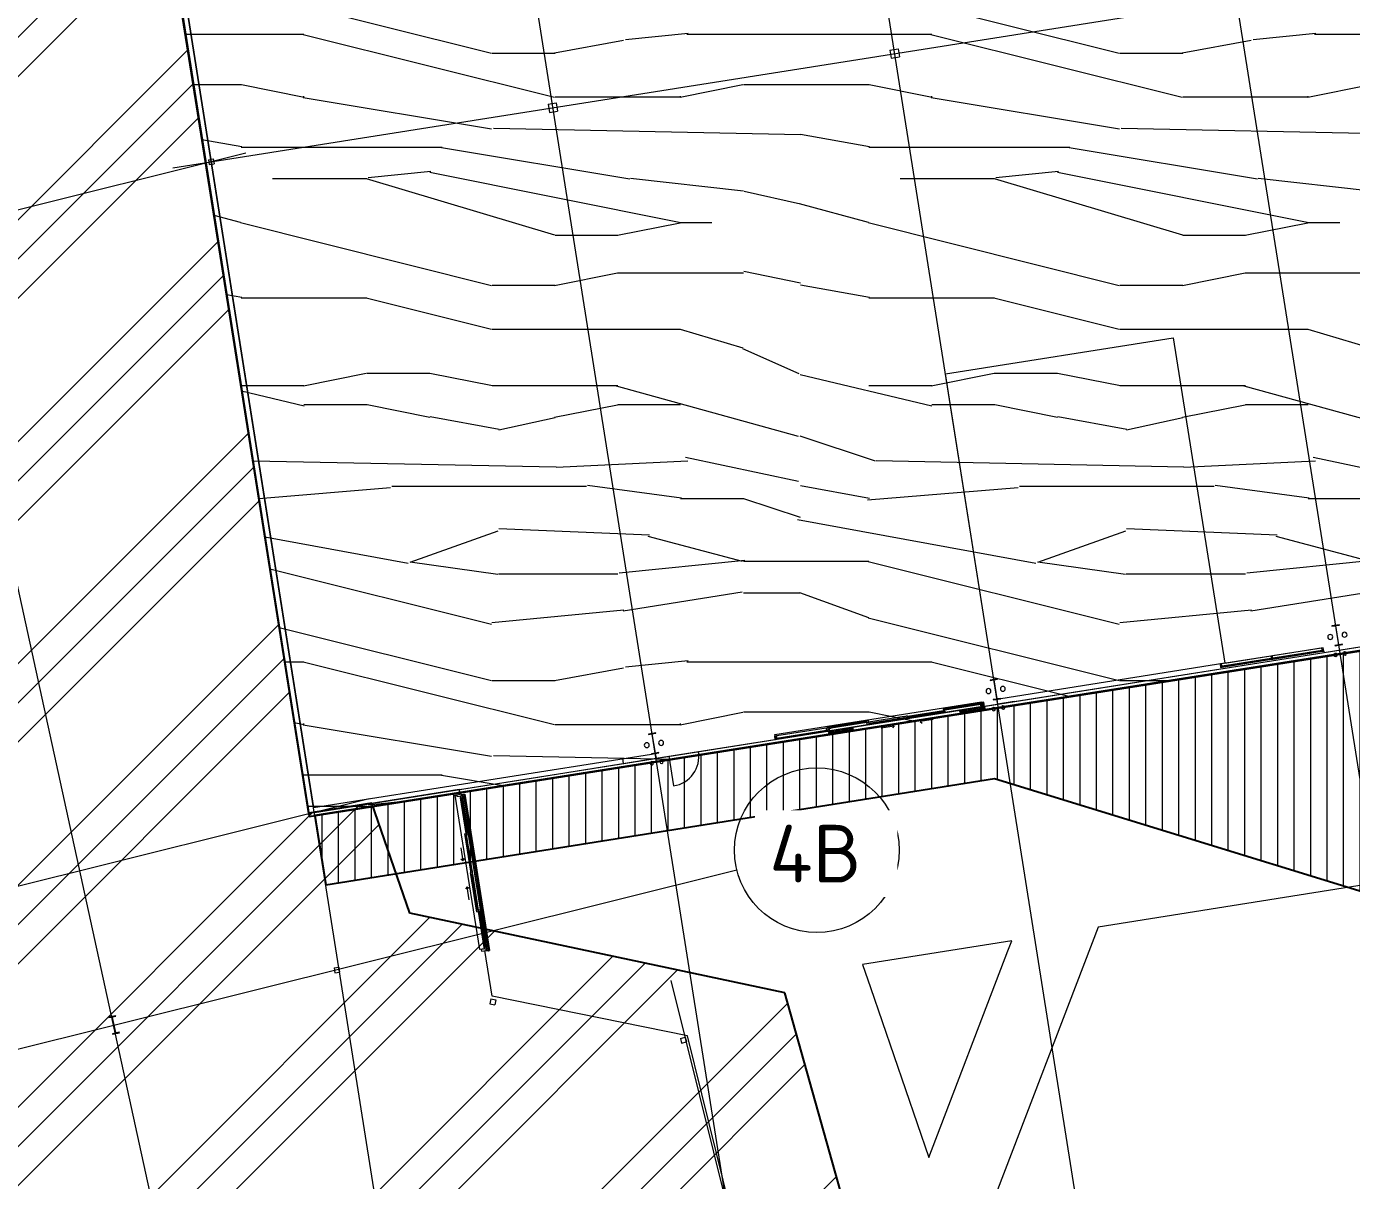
# Model space of a CAD drawing. Header units: millimetres. Extents: x 674 to 609626, y -20132 to 4061356.
# Drawn here: x 496209 to 536418, y 3987845 to 4022881 of the extents above; entities that cross this region are included whole.
import ezdxf

# ---------------------------------------------------------------- set-up
doc = ezdxf.new("R2010")
doc.units = ezdxf.units.MM
doc.linetypes.add('Hidden', pattern=[6, 4, -2])
doc.linetypes.add('Hidden_2_', pattern=[4, 3, -1])
for name, color, linetype, lineweight in [('A-000-M_MASS', 13, 'Continuous', 25), ('A-000-MH_MASS', 13, 'Hidden_2_', 25), ('A-010-M_LINE', 90, 'Continuous', 18), ('A-214-M_CURT_WALL', 52, 'Continuous', 13), ('A-215-M_CURT_PANEL', 51, 'Continuous', 13), ('A-230-M_FLOOR', 192, 'Continuous', 13), ('A-314-M_WINDO_GLASS', 151, 'Continuous', 13), ('A-314-M_WINDOW_FRM', 151, 'Continuous', 13), ('A-314-M_WINDOW_OPEN', 151, 'Continuous', 13), ('A-325-M_DOOR', 31, 'Continuous', 13), ('A-325-M_DOOR_PANEL', 31, 'Continuous', 13), ('M-520-M_DRAINAGE_FW', 2, 'Continuous', 13), ('S-280-M_COLUMN', 52, 'Continuous', 13), ('S-280-M_STRUCT_FRAME', 12, 'Continuous', 13), ('Z-030-M_GRID', 191, 'Continuous', 13), ('Z-033_T_GRIDREF', 31, 'Continuous', 13), ('Z-060-M_DETAIL', 92, 'Continuous', 25)]:
    doc.layers.add(name, color=color, linetype=linetype, lineweight=lineweight)
doc.styles.add('ISOCPEUR_2', font='isocpeur.ttf', dxfattribs={"height": 1750})

# ---------------------------------------------------------------- blocks, each defined once
blk = doc.blocks.new('SHS-Square Hollow Section-Column - 250x250xSHS-1478536-S0_021 - ROOF LOADING PLAN')
at = {"layer": 'S-280-M_COLUMN', "lineweight": 5}
for p, q in [((-125, 125), (-125, -125)), ((-125, 125), (125, 125)), ((125, 125), (125, -125)), ((-125, -125), (125, -125))]:
    blk.add_line(p, q, dxfattribs=at)
blk = doc.blocks.new('SHS-Square Hollow Section-Column - 150x150xSHS-1264402-S0_021 - ROOF LOADING PLAN')
at = {"layer": 'S-280-M_COLUMN', "lineweight": 5}
for p, q in [((-75, 75), (-75, -75)), ((-75, 75), (75, 75)), ((75, 75), (75, -75)), ((-75, -75), (75, -75))]:
    blk.add_line(p, q, dxfattribs=at)
blk = doc.blocks.new('Structural Framing 16 - Structural Framing 1-1145737-S0_021 - ROOF LOADING PLAN')
at = {"layer": 'S-280-M_STRUCT_FRAME', "lineweight": 5}
for p, q in [((-2315487, 4040040), (-2315714, 4040004)), ((-2315714, 4040004), (-2315713, 4039995)), ((-2315713, 4039995), (-2315604, 4040012)), ((-2315604, 4040012), (-2315512, 4039429)), ((-2315594, 4040013), (-2315486, 4040031)), ((-2315502, 4039431), (-2315594, 4040013)), ((-2315486, 4040031), (-2315487, 4040040)), ((-2315512, 4039429), (-2315621, 4039412)), ((-2315621, 4039412), (-2315619, 4039402)), ((-2315619, 4039402), (-2315392, 4039438)), ((-2315393, 4039448), (-2315502, 4039431)), ((-2315392, 4039438), (-2315393, 4039448)), ((-2309372, 4001432), (-2309599, 4001396)), ((-2309599, 4001396), (-2309598, 4001386)), ((-2309598, 4001386), (-2309489, 4001403)), ((-2309489, 4001403), (-2309397, 4000820)), ((-2309479, 4001405), (-2309370, 4001422)), ((-2309387, 4000822), (-2309479, 4001405)), ((-2309370, 4001422), (-2309372, 4001432)), ((-2309397, 4000820), (-2309505, 4000803)), ((-2309504, 4000793), (-2309277, 4000829)), ((-2309278, 4000839), (-2309387, 4000822)), ((-2309277, 4000829), (-2309278, 4000839)), ((-2309505, 4000803), (-2309504, 4000793))]:
    blk.add_line(p, q, dxfattribs=at)
blk = doc.blocks.new('Structural Framing 17 - Structural Framing 1-1145779-S0_021 - ROOF LOADING PLAN')
at = {"layer": 'S-280-M_STRUCT_FRAME', "lineweight": 5}
for p, q in [((-2305117, 4041683), (-2305344, 4041647)), ((-2305344, 4041647), (-2305342, 4041637)), ((-2305342, 4041637), (-2305233, 4041654)), ((-2305233, 4041654), (-2305141, 4041072)), ((-2305224, 4041656), (-2305115, 4041673)), ((-2305131, 4041073), (-2305224, 4041656)), ((-2305115, 4041673), (-2305117, 4041683)), ((-2305141, 4041072), (-2305250, 4041054)), ((-2305250, 4041054), (-2305248, 4041045)), ((-2305248, 4041045), (-2305021, 4041081)), ((-2305023, 4041090), (-2305131, 4041073)), ((-2305021, 4041081), (-2305023, 4041090)), ((-2299001, 4003074), (-2299228, 4003038)), ((-2299228, 4003038), (-2299227, 4003028)), ((-2299227, 4003028), (-2299118, 4003046)), ((-2299118, 4003046), (-2299026, 4002463)), ((-2299108, 4003047), (-2299000, 4003064)), ((-2299016, 4002465), (-2299108, 4003047)), ((-2299000, 4003064), (-2299001, 4003074)), ((-2299026, 4002463), (-2299135, 4002446)), ((-2299135, 4002446), (-2299133, 4002436)), ((-2299133, 4002436), (-2298906, 4002472)), ((-2298907, 4002482), (-2299016, 4002465)), ((-2298906, 4002472), (-2298907, 4002482))]:
    blk.add_line(p, q, dxfattribs=at)
blk = doc.blocks.new('Structural Framing 18 - Structural Framing 1-1145821-S0_021 - ROOF LOADING PLAN')
at = {"layer": 'S-280-M_STRUCT_FRAME', "lineweight": 5}
for p, q in [((-2294746, 4043326), (-2294973, 4043290)), ((-2294973, 4043290), (-2294971, 4043280)), ((-2294971, 4043280), (-2294863, 4043297)), ((-2294863, 4043297), (-2294770, 4042714)), ((-2294853, 4043299), (-2294744, 4043316)), ((-2294761, 4042716), (-2294853, 4043299)), ((-2294744, 4043316), (-2294746, 4043326)), ((-2294770, 4042714), (-2294879, 4042697)), ((-2294879, 4042697), (-2294878, 4042687)), ((-2294878, 4042687), (-2294650, 4042723)), ((-2294652, 4042733), (-2294761, 4042716)), ((-2294650, 4042723), (-2294652, 4042733)), ((-2288631, 4004717), (-2288858, 4004681)), ((-2288858, 4004681), (-2288856, 4004671)), ((-2288856, 4004671), (-2288748, 4004688)), ((-2288748, 4004688), (-2288655, 4004106)), ((-2288738, 4004690), (-2288629, 4004707)), ((-2288645, 4004107), (-2288738, 4004690)), ((-2288629, 4004707), (-2288631, 4004717)), ((-2288655, 4004106), (-2288764, 4004088)), ((-2288764, 4004088), (-2288762, 4004078)), ((-2288762, 4004078), (-2288535, 4004114)), ((-2288537, 4004124), (-2288645, 4004107)), ((-2288535, 4004114), (-2288537, 4004124))]:
    blk.add_line(p, q, dxfattribs=at)
blk = doc.blocks.new('Downpipe - L Spreader - Default-3252556-S0_021 - ROOF LOADING PLAN')
at = {"layer": 'M-520-M_DRAINAGE_FW', "lineweight": 5}
for start, end in [(0, 180), (180, 0)]:
    blk.add_arc((-40, 150), 75, start, end, dxfattribs=at)
blk = doc.blocks.new('aba - Plumbing Fixtures - Strip Drain - Stormtech - Custom Ass - FLW003 _Doors_-3110226-S0_021 - ROOF LOADING PLAN')
at = {"layer": 'A-000-M_MASS', "lineweight": 5}
blk.add_circle((0, -95), 30, dxfattribs=at)
at = {"layer": 'A-000-MH_MASS', "linetype": 'Hidden', "lineweight": 5}
blk.add_line((0, 10), (0, -4808), dxfattribs=at)
at = {"layer": 'M-520-M_DRAINAGE_FW', "lineweight": 5}
for p, q in [((-38, -4798), (-38, 0)), ((0, 0), (0, -4798)), ((38, 0), (41, 0)), ((38, 0), (38, -4798)), ((41, 0), (41, -4798)), ((41, -4798), (38, -4798))]:
    blk.add_line(p, q, dxfattribs=at)
blk = doc.blocks.new('SHS-Square Hollow Section-Column - 150x150xSHS-3363397-S0_021 - ROOF LOADING PLAN')
at = {"layer": 'S-280-M_COLUMN', "lineweight": 5}
for p, q in [((-75, 75), (-75, -75)), ((-75, 75), (75, 75)), ((75, 75), (75, -75)), ((-75, -75), (75, -75))]:
    blk.add_line(p, q, dxfattribs=at)
blk = doc.blocks.new('SHS-Square Hollow Section-Column - 150x150xSHS-3248358-S0_021 - ROOF LOADING PLAN')
at = {"layer": 'S-280-M_COLUMN', "lineweight": 5}
for p, q in [((-75, 75), (-75, -75)), ((-75, 75), (75, 75)), ((75, 75), (75, -75)), ((-75, -75), (75, -75))]:
    blk.add_line(p, q, dxfattribs=at)
blk = doc.blocks.new('SHS-Square Hollow Section-Column - 150x150xSHS-3363970-S0_021 - ROOF LOADING PLAN')
at = {"layer": 'S-280-M_COLUMN', "lineweight": 5}
for p, q in [((-75, 75), (-75, -75)), ((-75, 75), (75, 75)), ((75, 75), (75, -75)), ((-75, -75), (75, -75))]:
    blk.add_line(p, q, dxfattribs=at)
blk = doc.blocks.new('Downpipe - L Spreader - Default-V86-S0_021 - ROOF LOADING PLAN')
at = {"layer": 'M-520-M_DRAINAGE_FW', "lineweight": 5}
for start, end in [(0, 180), (180, 0)]:
    blk.add_arc((-40, 150), 75, start, end, dxfattribs=at)
blk = doc.blocks.new('Structural Framing 25 - Structural Framing 1-1640794-S0_021 - ROOF LOADING PLAN')
at = {"layer": 'S-280-M_STRUCT_FRAME', "lineweight": 5}
for p, q in [((-2334872, 4034344), (-2335046, 4034306)), ((-2335046, 4034306), (-2335043, 4034294)), ((-2335043, 4034294), (-2334971, 4034309)), ((-2334958, 4034301), (-2334881, 4033951)), ((-2334874, 4033953), (-2334950, 4034302)), ((-2334941, 4034316), (-2334869, 4034332)), ((-2334869, 4034332), (-2334872, 4034344)), ((-2334890, 4033938), (-2334962, 4033922)), ((-2334962, 4033922), (-2334959, 4033910)), ((-2334959, 4033910), (-2334785, 4033948)), ((-2334788, 4033960), (-2334860, 4033944)), ((-2334785, 4033948), (-2334788, 4033960)), ((-2325766, 3992847), (-2325970, 3992802)), ((-2325970, 3992802), (-2325967, 3992790)), ((-2325967, 3992790), (-2325884, 3992808)), ((-2325867, 3992797), (-2325766, 3992335)), ((-2325757, 3992337), (-2325858, 3992799)), ((-2325847, 3992816), (-2325763, 3992834)), ((-2325763, 3992834), (-2325766, 3992847)), ((-2325777, 3992318), (-2325860, 3992300)), ((-2325860, 3992300), (-2325858, 3992287)), ((-2325858, 3992287), (-2325653, 3992331)), ((-2325656, 3992344), (-2325740, 3992326)), ((-2325653, 3992331), (-2325656, 3992344))]:
    blk.add_line(p, q, dxfattribs=at)
for centre, radius, start, end in [((-2334969, 4034298), 11.4, 12.3344, 102.3344), ((-2334939, 4034305), 11.4, 102.3344, 192.3344), ((-2334893, 4033949), 11.4, 282.3344, 12.3344), ((-2334863, 4033955), 11.4, 192.3344, 282.3344), ((-2325881, 3992794), 14, 12.3296, 102.3296), ((-2325844, 3992802), 14, 102.3295, 192.3295), ((-2325780, 3992332), 14, 282.3295, 12.3295), ((-2325743, 3992340), 14, 192.3296, 282.3296)]:
    blk.add_arc(centre, radius, start, end, dxfattribs=at)
blk = doc.blocks.new('SD - OXXO - SD - OXXO 3800W-1750534-S0_021 - ROOF LOADING PLAN')
at = {"layer": 'A-314-M_WINDO_GLASS', "lineweight": 5}
for p, q in [((-2300, -31), (-1200, -31)), ((-1150, -81), (-50, -81)), ((1150, -81), (50, -81)), ((1200, -31), (2300, -31))]:
    blk.add_line(p, q, dxfattribs=at)
at = {"layer": 'A-314-M_WINDOW_FRM', "lineweight": 5}
for p, q in [((-2350, -6), (-2350, -56)), ((-2350, -6), (-2300, -6)), ((-2350, -56), (-2300, -56)), ((-2300, -6), (-1200, -6)), ((-2300, -56), (-2300, -6)), ((-1200, -56), (-2300, -56)), ((-1200, -6), (-1150, -6)), ((-1200, -6), (-1200, -56)), ((-1200, -106), (-1200, -56)), ((-1200, -56), (-1150, -56)), ((-1200, -56), (-1150, -56)), ((-1200, -106), (-1150, -106)), ((-1150, -6), (-1150, -56)), ((-50, -56), (-1150, -56)), ((-1150, -56), (-1150, -106)), ((-1150, -106), (-50, -106)), ((-50, -56), (0, -56)), ((-50, -106), (-50, -56)), ((-50, -106), (0, -106)), ((0, -106), (0, -56)), ((0, -106), (0, -56)), ((50, -56), (0, -56)), ((50, -106), (0, -106)), ((50, -56), (1150, -56)), ((50, -106), (50, -56)), ((1150, -106), (50, -106)), ((1150, -6), (1150, -56)), ((1150, -6), (1200, -6)), ((1150, -56), (1200, -56)), ((1200, -56), (1150, -56)), ((1150, -56), (1150, -106)), ((1200, -106), (1150, -106)), ((1200, -6), (2300, -6)), ((1200, -56), (1200, -6)), ((2300, -56), (1200, -56)), ((1200, -106), (1200, -56)), ((2300, -6), (2350, -6)), ((2300, -6), (2300, -56)), ((2300, -56), (2350, -56)), ((2350, -6), (2350, -56))]:
    blk.add_line(p, q, dxfattribs=at)
at = {"layer": 'A-314-M_WINDOW_OPEN', "lineweight": 5}
for p, q in [((-800, -281), (-400, -281)), ((-400, -281), (-457, -224)), ((-400, -281), (-457, -338)), ((400, -281), (457, -224)), ((400, -281), (457, -338)), ((800, -281), (400, -281))]:
    blk.add_line(p, q, dxfattribs=at)
at = {"layer": 'A-325-M_DOOR', "lineweight": 5}
for p, q in [((-2350, -6), (-2400, -6)), ((-2400, -6), (-2400, -154)), ((-2400, -154), (-2350, -154)), ((-2350, -154), (-2350, -6)), ((2400, -6), (2350, -6)), ((2350, -6), (2350, -154)), ((2350, -154), (2400, -154)), ((2400, -154), (2400, -6))]:
    blk.add_line(p, q, dxfattribs=at)
blk = doc.blocks.new('X_Door-Panel-Hinge-Standard - Standard-3181150-S0_021 - ROOF LOADING PLAN')
at = {"layer": 'A-325-M_DOOR', "lineweight": 5}
blk.add_arc((-455, -20), 910, 270, 0, dxfattribs=at)
at = {"layer": 'A-325-M_DOOR_PANEL', "lineweight": 5}
blk.add_line((-455, -20), (-455, -930), dxfattribs=at)
blk = doc.blocks.new('System Panel - Glazed-3114083-S0_021 - ROOF LOADING PLAN')
at = {"layer": 'A-215-M_CURT_PANEL', "lineweight": 5}
for p, q in [((768, -24), (-743, -24)), ((-743, -24), (-743, -49)), ((-743, -49), (768, -49)), ((768, -49), (768, -24))]:
    blk.add_line(p, q, dxfattribs=at)
blk = doc.blocks.new('System Panel - Glazed-2654292-S0_021 - ROOF LOADING PLAN')
at = {"layer": 'A-215-M_CURT_PANEL', "lineweight": 5}
for p, q in [((756, -24), (-756, -24)), ((-756, -24), (-756, -49)), ((-756, -49), (756, -49)), ((756, -49), (756, -24))]:
    blk.add_line(p, q, dxfattribs=at)
blk = doc.blocks.new('Rectangular Mullion - 50x100mm-2654290-S0_021 - ROOF LOADING PLAN')
at = {"layer": 'A-214-M_CURT_WALL', "lineweight": 5}
for p, q in [((-2290709, 4003767), (-2292202, 4003531)), ((-2290694, 4003668), (-2292187, 4003432))]:
    blk.add_line(p, q, dxfattribs=at)
blk = doc.blocks.new('Rectangular Mullion - 50x100mm-2182237-S0_021 - ROOF LOADING PLAN')
at = {"layer": 'A-214-M_CURT_WALL', "lineweight": 5}
for p, q in [((-50, 50), (0, 50)), ((-50, -50), (-50, 50)), ((0, 50), (0, -50)), ((0, -50), (-50, -50))]:
    blk.add_line(p, q, dxfattribs=at)
blk = doc.blocks.new('Rectangular Mullion - 50x100mm-1167177-S0_021 - ROOF LOADING PLAN')
at = {"layer": 'A-214-M_CURT_WALL', "lineweight": 5}
for p, q in [((-25, 50), (25, 50)), ((-25, -50), (-25, 50)), ((25, 50), (25, -50)), ((25, -50), (-25, -50))]:
    blk.add_line(p, q, dxfattribs=at)
blk = doc.blocks.new('Rectangular Mullion - 50x100mm-2657775-S0_021 - ROOF LOADING PLAN')
at = {"layer": 'A-214-M_CURT_WALL', "lineweight": 5}
for p, q in [((-50, 50), (0, 50)), ((-50, -50), (-50, 50)), ((0, 50), (0, -50)), ((0, -50), (-50, -50))]:
    blk.add_line(p, q, dxfattribs=at)
blk = doc.blocks.new('Rectangular Mullion - 50x100mm-2991739-S0_021 - ROOF LOADING PLAN')
at = {"layer": 'A-214-M_CURT_WALL', "lineweight": 5}
for p, q in [((0, 50), (-50, 50)), ((-50, 50), (-50, -50)), ((0, -50), (0, 50)), ((-50, -50), (0, -50))]:
    blk.add_line(p, q, dxfattribs=at)
blk = doc.blocks.new('Rectangular Mullion - 50x100mm-V125-S0_021 - ROOF LOADING PLAN')
at = {"layer": 'A-214-M_CURT_WALL', "lineweight": 5}
for p, q in [((-25, 50), (25, 50)), ((-25, -50), (-25, 50)), ((25, -50), (-25, -50))]:
    blk.add_line(p, q, dxfattribs=at)
blk = doc.blocks.new('System Panel - Glazed-2654293-S0_021 - ROOF LOADING PLAN')
at = {"layer": 'A-215-M_CURT_PANEL', "lineweight": 5}
for p, q in [((768, -24), (-768, -24)), ((-768, -24), (-768, -49)), ((-768, -49), (768, -49)), ((768, -49), (768, -24))]:
    blk.add_line(p, q, dxfattribs=at)
blk = doc.blocks.new('Rectangular Mullion - 50x100mm-2654291-S0_021 - ROOF LOADING PLAN')
at = {"layer": 'A-214-M_CURT_WALL', "lineweight": 5}
for p, q in [((-2304207, 4001582), (-2305702, 4001345)), ((-2304191, 4001483), (-2305686, 4001246))]:
    blk.add_line(p, q, dxfattribs=at)
blk = doc.blocks.new('aba - Plumbing Fixtures - Strip Drain - Stormtech - Custom Ass - FLW003 _Doors_-2950224-S0_021 - ROOF LOADING PLAN')
at = {"layer": 'A-000-M_MASS', "lineweight": 5}
blk.add_circle((0, -95), 30, dxfattribs=at)
at = {"layer": 'A-000-MH_MASS', "linetype": 'Hidden', "lineweight": 5}
for p, q in [((0, 10), (0, -758)), ((0, -4020), (0, -4810))]:
    blk.add_line(p, q, dxfattribs=at)
at = {"layer": 'M-520-M_DRAINAGE_FW', "lineweight": 5}
for p, q in [((-41, 0), (-38, 0)), ((-41, 0), (-41, -758)), ((-38, -758), (-38, 0)), ((38, -38), (38, -4673)), ((41, -38), (41, -4673)), ((-41, -4020), (-41, -4800)), ((-38, -4800), (-38, -4020)), ((-38, -4800), (-41, -4800))]:
    blk.add_line(p, q, dxfattribs=at)
blk = doc.blocks.new('Rectangular Mullion - 50x100mm-3114085-S0_021 - ROOF LOADING PLAN')
at = {"layer": 'A-214-M_CURT_WALL', "lineweight": 5}
for p, q in [((0, 50), (-50, 50)), ((-50, 50), (-50, -50)), ((0, -50), (0, 50)), ((-50, -50), (0, -50))]:
    blk.add_line(p, q, dxfattribs=at)
blk = doc.blocks.new('Structural Framing 1 - Structural Framing 1-3228557-S0_021 - ROOF LOADING PLAN')
at = {"layer": 'S-280-M_STRUCT_FRAME', "lineweight": 5}
for p, q in [((-2294746, 4043326), (-2294973, 4043290)), ((-2294973, 4043290), (-2294971, 4043280)), ((-2294971, 4043280), (-2294863, 4043297)), ((-2294863, 4043297), (-2294770, 4042714)), ((-2294853, 4043299), (-2294744, 4043316)), ((-2294761, 4042716), (-2294853, 4043299)), ((-2294744, 4043316), (-2294746, 4043326)), ((-2294770, 4042714), (-2294879, 4042697)), ((-2294879, 4042697), (-2294878, 4042687)), ((-2294878, 4042687), (-2294650, 4042723)), ((-2294652, 4042733), (-2294761, 4042716)), ((-2294650, 4042723), (-2294652, 4042733)), ((-2288631, 4004717), (-2288858, 4004681)), ((-2288858, 4004681), (-2288856, 4004671)), ((-2288856, 4004671), (-2288748, 4004688)), ((-2288748, 4004688), (-2288655, 4004106)), ((-2288738, 4004690), (-2288629, 4004707)), ((-2288645, 4004107), (-2288738, 4004690)), ((-2288629, 4004707), (-2288631, 4004717)), ((-2288655, 4004106), (-2288764, 4004088)), ((-2288764, 4004088), (-2288762, 4004078)), ((-2288762, 4004078), (-2288535, 4004114)), ((-2288537, 4004124), (-2288645, 4004107)), ((-2288535, 4004114), (-2288537, 4004124))]:
    blk.add_line(p, q, dxfattribs=at)
blk = doc.blocks.new('Downpipe - L Spreader - 100D-3377890-S0_021 - ROOF LOADING PLAN')
at = {"layer": 'M-520-M_DRAINAGE_FW', "lineweight": 5}
for start, end in [(0, 180), (180, 0)]:
    blk.add_arc((-40, 150), 50, start, end, dxfattribs=at)
blk = doc.blocks.new('Downpipe - L Spreader - 100D-3377907-S0_021 - ROOF LOADING PLAN')
at = {"layer": 'M-520-M_DRAINAGE_FW', "lineweight": 5}
for start, end in [(360, 180), (180, 360)]:
    blk.add_arc((-40, -150), 50, start, end, dxfattribs=at)
blk = doc.blocks.new('25021-APA-ZZ-ZZ-M3-AR-000001_V3_rvt-2-S0_021 - ROOF LOADING PLAN')
at = {"layer": 'A-230-M_FLOOR', "lineweight": 5}
for p, q in [((-2325972, 4038380), (-2319761, 3999169)), ((-2319915, 3998992), (-2325865, 4036592)), ((-2300584, 4012331), (-2293670, 4013426)), ((-2293670, 4013426), (-2292106, 4003549)), ((-2299115, 4003056), (-2300584, 4012331)), ((-2292106, 4003549), (-2289118, 4004022)), ((-2289094, 4003874), (-2288126, 4004027)), ((-2298497, 4002385), (-2289094, 4003874)), ((-2289102, 4003920), (-2289094, 4003874)), ((-2292106, 4003549), (-2298906, 4002472)), ((-2298996, 4002306), (-2299019, 4002454)), ((-2305759, 4001386), (-2299489, 4002380)), ((-2304094, 4001506), (-2299516, 4002231)), ((-2302957, 4001678), (-2300584, 4002054)), ((-2300584, 4002054), (-2299515, 4002224)), ((-2299489, 4002380), (-2299481, 4002330)), ((-2299465, 4002231), (-2299450, 4002234)), ((-2299401, 4002242), (-2298497, 4002385)), ((-2298497, 4002385), (-2298996, 4002306)), ((-2298497, 4002385), (-2298497, 4002385)), ((-2304092, 4001498), (-2302957, 4001678)), ((-2309367, 4000663), (-2305758, 4001235)), ((-2305751, 4001337), (-2305759, 4001386)), ((-2309390, 4000811), (-2309367, 4000663)), ((-2319761, 3999169), (-2309504, 4000793)), ((-2313143, 4000065), (-2309367, 4000663)), ((-2310354, 4000507), (-2310378, 4000655)), ((-2315335, 3999718), (-2313143, 4000065)), ((-2266571, 4000224), (-2295945, 3995540)), ((-2315336, 3999718), (-2319915, 3998992)), ((-2315312, 3999564), (-2315336, 3999718)), ((-2315311, 3999565), (-2315335, 3999718)), ((-2315460, 3999541), (-2315415, 3999548)), ((-2314718, 3994858), (-2315460, 3999541)), ((-2314568, 3994873), (-2315303, 3999515)), ((-2295945, 3995540), (-2299931, 3985157)), ((-2314570, 3994881), (-2314718, 3994858)), ((-2314569, 3994873), (-2314570, 3994881)), ((-2314342, 3993440), (-2314561, 3994824)), ((-2314341, 3993439), (-2314560, 3994824)), ((-2298567, 3995122), (-2303097, 3994399)), ((-2301092, 3988545), (-2298686, 3994814)), ((-2298686, 3994814), (-2298567, 3995122)), ((-2303097, 3994399), (-2302860, 3993707)), ((-2302860, 3993707), (-2301092, 3988545)), ((-2308416, 3992235), (-2314342, 3993440)), ((-2306102, 3982943), (-2308416, 3992235))]:
    blk.add_line(p, q, dxfattribs=at)
at = {"layer": 'A-230-M_FLOOR', "lineweight": 5, "flags": 128}
for points in [[(-2315170, 3999569), (-2315207, 3999563), (-2315248, 3999556)], [(-2315248, 3999556), (-2315165, 3999030), (-2315081, 3998503), (-2314998, 3997977), (-2314915, 3997450), (-2314831, 3996923), (-2314748, 3996397), (-2314664, 3995870), (-2314581, 3995344), (-2314498, 3994817)], [(-2314498, 3994817), (-2314457, 3994824), (-2314419, 3994830)]]:
    blk.add_lwpolyline(points, dxfattribs=at)
at = {"layer": 'A-214-M_CURT_WALL', "color": 253, "lineweight": 5}
for name, p in [('Rectangular Mullion - 50x100mm-2654290-S0_021 - ROOF LOADING PLAN', (0, 0)), ('Rectangular Mullion - 50x100mm-2654290-S0_021 - ROOF LOADING PLAN', (1542, 244)), ('Rectangular Mullion - 50x100mm-2654291-S0_021 - ROOF LOADING PLAN', (0, 0))]:
    blk.add_blockref(name, p, dxfattribs=at)
at = {"layer": 'A-214-M_CURT_WALL', "color": 253, "lineweight": 5, "extrusion": (0, 0, -1), "rotation": 170.9996716118572}
for name, p in [('Rectangular Mullion - 50x100mm-1167177-S0_021 - ROOF LOADING PLAN', (2290677, 4003722)), ('Rectangular Mullion - 50x100mm-2182237-S0_021 - ROOF LOADING PLAN', (2289110, 4003970)), ('Rectangular Mullion - 50x100mm-2657775-S0_021 - ROOF LOADING PLAN', (2299473, 4002281)), ('Rectangular Mullion - 50x100mm-1167177-S0_021 - ROOF LOADING PLAN', (2305741, 4001288)), ('Rectangular Mullion - 50x100mm-V125-S0_021 - ROOF LOADING PLAN', (2304174, 4001536))]:
    blk.add_blockref(name, p, dxfattribs=at)
at = {"layer": 'A-214-M_CURT_WALL', "color": 253, "lineweight": 5, "rotation": 189.0003283881429}
for name, p in [('Rectangular Mullion - 50x100mm-3114085-S0_021 - ROOF LOADING PLAN', (-2292244, 4003473)), ('Rectangular Mullion - 50x100mm-2991739-S0_021 - ROOF LOADING PLAN', (-2305743, 4001288))]:
    blk.add_blockref(name, p, dxfattribs=at)
at = {"layer": 'A-215-M_CURT_PANEL', "color": 253, "lineweight": 5, "rotation": 9.000328388142826}
for name, p in [('System Panel - Glazed-3114083-S0_021 - ROOF LOADING PLAN', (-2291460, 4003597)), ('System Panel - Glazed-2654292-S0_021 - ROOF LOADING PLAN', (-2289905, 4003844)), ('System Panel - Glazed-2654293-S0_021 - ROOF LOADING PLAN', (-2304958, 4001412))]:
    blk.add_blockref(name, p, dxfattribs=at)
at = {"layer": 'A-325-M_DOOR', "color": 253, "lineweight": 5}
for name, p, rotation in [('SD - OXXO - SD - OXXO 3800W-1750534-S0_021 - ROOF LOADING PLAN', (-2301792, 4001994), 9.000328388142826), ('X_Door-Panel-Hinge-Standard - Standard-3181150-S0_021 - ROOF LOADING PLAN', (-2308530, 4000815), 9.000328388208578), ('SD - OXXO - SD - OXXO 3800W-1750534-S0_021 - ROOF LOADING PLAN', (-2314887, 3997202), 279.0003283881002)]:
    blk.add_blockref(name, p, dxfattribs=dict(at, rotation=rotation))
at = {"layer": 'M-520-M_DRAINAGE_FW', "color": 253, "lineweight": 5}
for name, p, rotation in [('Downpipe - L Spreader - Default-3252556-S0_021 - ROOF LOADING PLAN', (-2288512, 4004565), 180), ('Downpipe - L Spreader - Default-3252556-S0_021 - ROOF LOADING PLAN', (-2288946, 4004497), 180), ('Downpipe - L Spreader - 100D-3377907-S0_021 - ROOF LOADING PLAN', (-2288733, 4003954), 9.000328388139614), ('Downpipe - L Spreader - 100D-3377890-S0_021 - ROOF LOADING PLAN', (-2288525, 4003987), 189.0003283881517), ('Downpipe - L Spreader - Default-3252556-S0_021 - ROOF LOADING PLAN', (-2298882, 4002923), 180), ('Downpipe - L Spreader - Default-3252556-S0_021 - ROOF LOADING PLAN', (-2299317, 4002854), 180), ('aba - Plumbing Fixtures - Strip Drain - Stormtech - Custom Ass - FLW003 _Doors_-2950224-S0_021 - ROOF LOADING PLAN', (-2304125, 4001459), 99.0003277068024), ('Downpipe - L Spreader - 100D-3377907-S0_021 - ROOF LOADING PLAN', (-2299103, 4002311), 9.000328388139614), ('Downpipe - L Spreader - 100D-3377890-S0_021 - ROOF LOADING PLAN', (-2298895, 4002344), 189.0003283881517), ('Downpipe - L Spreader - Default-V86-S0_021 - ROOF LOADING PLAN', (-2309688, 4001211), 180), ('Downpipe - L Spreader - Default-3252556-S0_021 - ROOF LOADING PLAN', (-2309253, 4001280), 180), ('Downpipe - L Spreader - 100D-3377907-S0_021 - ROOF LOADING PLAN', (-2309474, 4000669), 9.000328388139614), ('Downpipe - L Spreader - 100D-3377890-S0_021 - ROOF LOADING PLAN', (-2309266, 4000701), 189.0003283881517), ('aba - Plumbing Fixtures - Strip Drain - Stormtech - Custom Ass - FLW003 _Doors_-3110226-S0_021 - ROOF LOADING PLAN', (-2315207, 3999563), 9.00032770680246)]:
    blk.add_blockref(name, p, dxfattribs=dict(at, rotation=rotation))
at = {"layer": 'S-280-M_COLUMN', "color": 253, "lineweight": 5}
for name, p, rotation in [('SHS-Square Hollow Section-Column - 250x250xSHS-1478536-S0_021 - ROOF LOADING PLAN', (-2302125, 4022059), 9.000328388145144), ('SHS-Square Hollow Section-Column - 250x250xSHS-1478536-S0_021 - ROOF LOADING PLAN', (-2312496, 4020417), 9.000328388145144), ('SHS-Square Hollow Section-Column - 150x150xSHS-1264402-S0_021 - ROOF LOADING PLAN', (-2322866, 4018774), 9.000328388145144), ('SHS-Square Hollow Section-Column - 150x150xSHS-3363397-S0_021 - ROOF LOADING PLAN', (-2319053, 3994236), 9.000328388222727), ('SHS-Square Hollow Section-Column - 150x150xSHS-3248358-S0_021 - ROOF LOADING PLAN', (-2314319, 3993270), 347.9999999999521), ('SHS-Square Hollow Section-Column - 150x150xSHS-3363970-S0_021 - ROOF LOADING PLAN', (-2308537, 3992105), 14.0003283881231)]:
    blk.add_blockref(name, p, dxfattribs=dict(at, rotation=rotation))
at = {"layer": 'S-280-M_STRUCT_FRAME', "color": 253, "lineweight": 5}
for name in ['Structural Framing 18 - Structural Framing 1-1145821-S0_021 - ROOF LOADING PLAN', 'Structural Framing 1 - Structural Framing 1-3228557-S0_021 - ROOF LOADING PLAN', 'Structural Framing 17 - Structural Framing 1-1145779-S0_021 - ROOF LOADING PLAN', 'Structural Framing 16 - Structural Framing 1-1145737-S0_021 - ROOF LOADING PLAN', 'Structural Framing 25 - Structural Framing 1-1640794-S0_021 - ROOF LOADING PLAN']:
    blk.add_blockref(name, (0, 0), dxfattribs=at)
blk = doc.blocks.new('Grid - NRP_Grid-Head-320187-S0_021 - ROOF LOADING PLAN')
at = {"layer": 'Z-033_T_GRIDREF'}
blk.add_circle((0, 0), 5, dxfattribs=at)

msp = doc.modelspace()

# ---------------------------------------------------------------- hatches: boundary and pattern name
at = {"layer": 'Z-060-M_DETAIL', "lineweight": 18}
h = msp.add_hatch(dxfattribs=at)
h.set_pattern_fill('FP_47', color=212, style=0, pattern_type=2)
h.set_pattern_definition([(0, (2838205, 14859), (0, 19050), [3810, -15240]), (8.973, (2838395.3, 4572), (114299.86763, 19050.75234), [3664.344, -362769.7]), (5.71, (2838204.8, 5715), (171450.1697, 19048.22754), [3829.01, -187621.09]), (344.578, (2838204.8, 11430), (209550.09048, -57149.39309), [5730.85, -567354.28]), (353.66, (2838585.8, 17716.5), (19050.0059, 0.0726), [3450.11, -169054.96]), (345.069, (2839157.3, 6858), (76200.1328, -19049.43674), [2957.36, -292778.155]), (348.69, (2832489.8, 17907), (19050.0055, -0.026), [7770.914, -89365.4]), (5.71, (2838395.3, 2857.5), (171450.1697, 19048.22754), [1914.506, -189535.594]), (0, (2838205, 10858), (0, 19050), [1905, -17145]), (0, (2834395, 13144), (0, 19050), [5715, -13335]), (11.31, (2838204.8, 16002), (76199.9625, 19050.0844), [1942.72, -95193.59]), (2.726, (2836299.8, 8953.5), (381000.10497, 19047.92896), [4005.034, -396498.28]), (352.405, (2837252.3, 8382), (152399.864, -19050.9437), [2882.78, -285395.994]), (0, (2836300, 1143), (0, 19050), [3810, -15240]), (358.831, (2834394.8, 190.5), (19050.003886, 0.04767), [9336.44, -924307.905]), (0, (2834395, 14478), (0, 19050), [1905, -17145]), (0, (2836300, 16002), (0, 19050), [1905, -17145]), (0, (2827727, 17716), (0, 19050), [2857.5, -16192.5]), (350.538, (2832870.8, 18669), (19050.0018, 0.1071), [5793.83, -110082.79]), (0, (2826775, 18669), (0, 19050), [3810, -15240]), (0, (2824680, 1524), (0, 19050), [2095.5, -16954.5]), (0, (2834395, 2476), (0, 19050), [1905, -17145]), (0, (2824680, 3048), (0, 19050), [4000.5, -15049.5]), (5.44, (2834394.8, 4191), (190500.09392, 19048.9029), [4018.6, -397841.57]), (0, (2834585, 5715), (0, 19050), [3619.5, -15430.5]), (0, (2824680, 6096), (0, 19050), [2095.5, -16954.5]), (358.831, (2826965.3, 9144), (19050.003886, 0.04767), [9336.44, -924307.905]), (0, (2828680, 10858), (0, 19050), [1905, -17145]), (0, (2826775, 11430), (0, 19050), [1905, -17145]), (0, (2834395, 11430), (0, 19050), [3810, -15240]), (0, (2830585, 11811), (0, 19050), [1905, -17145]), (0, (2826775, 14097), (0, 19050), [3810, -15240]), (19.654, (2831918.3, 6096), (209549.7387, 76200.6277), [2831.99, -280366.584]), (11.31, (2828679.8, 11430), (76199.9625, 19050.0844), [1942.72, -95193.59]), (11.31, (2836299.8, 10477.5), (76199.9625, 19050.0844), [1942.72, -95193.59]), (5.71, (2830584.8, 17716.5), (171450.1697, 19048.22754), [1914.506, -189535.594]), (349.695, (2824679.3, 19050), (114299.93284, -19050.29807), [2129.85, -210855.59]), (348.69, (2826774.8, 1524), (19050.0055, -0.026), [1942.72, -95193.59]), (90, (2828680, 1143), (-19050, 1e-12), [25.146, -19024.854]), (346.608, (2824679.3, 11811), (323850.53616, -76197.15888), [4112.324, -407120.484]), (11.31, (2836299.8, 14478), (76199.9625, 19050.0844), [1942.72, -95193.59]), (10.305, (2836299.8, 2476.5), (95249.9298, 19050.25704), [2129.85, -210855.59]), (348.69, (2830584.8, 10858.5), (19050.0055, -0.026), [1942.72, -95193.59]), (348.69, (2832489.8, 11811), (19050.0055, -0.026), [1942.72, -95193.59]), (341.565, (2824679, 9906), (19049.996, -0.011), [2409.654, -57831.72]), (345.964, (2826775, 16383), (19049.9924, 0.0904), [7854.525, -70690.626]), (343.301, (2830584.8, 17716.5), (133350.13224, -38099.4153), [5966.63, -192921.16]), (0, (2830585, 18669), (0, 19050), [2286, -16764]), (345.964, (2828680, 3048), (19049.9924, 0.0904), [7854.525, -70690.626]), (345.964, (2826775, 4381.5), (19049.9924, 0.0904), [7854.525, -70690.626]), (345.964, (2826775, 6096), (19049.9924, 0.0904), [7854.525, -70690.626]), (349.695, (2824679.3, 14478), (114299.93284, -19050.29807), [2129.85, -210855.59]), (345.964, (2830585, 14097), (19049.9924, 0.0904), [3927.25, -74617.9]), (349.695, (2824679.3, 8382), (114299.93284, -19050.29807), [2129.85, -210855.59]), (357.614, (2834585.3, 7048.5), (19049.99934, -0.00945), [4575.96, -453020.716]), (349.695, (2832489.8, 10477.5), (114299.93284, -19050.29807), [2129.85, -210855.59]), (12.529, (2834585.3, 10096.5), (76199.9427, 19050.2525), [1756.315, -173876]), (349.563, (2824679.3, 7429.5), (209550.25959, -38098.257795), [7360.806, -728718.79]), (351.87, (2831918.3, 6096), (19049.9893, 0.0287), [2694.07, -132009.756]), (4.764, (2826774.8, 8001), (209549.86567, 19051.29977), [4587.85, -224804.516]), (0, (2831347, 8382), (0, 19050), [5905.5, -13144.5]), (344.745, (2824679.3, 16954.5), (76200.0281, -19049.8354), [2172.04, -215031.37]), (350.538, (2828679.8, 1143), (19050.0018, 0.1071), [5793.83, -110082.79]), (340.017, (2824679.3, 5143.5), (57150.0309, -19049.88714), [2229.745, -220744.77]), (0, (2840110, 16383), (0, 19050), [952.5, -18097.5]), (0, (2840110, 8001), (0, 19050), [1905, -17145]), (11.31, (2840109.8, 1143), (76199.9625, 19050.0844), [1942.72, -95193.59]), (0, (2840300, 3048), (0, 19050), [3429, -15621]), (343.301, (2840109.8, 13144.5), (133350.13224, -38099.4153), [1988.88, -196898.914]), (348.021, (2840300.3, 9144), (361950.39209, -76219.01641), [3505.33, -639139.77]), (90, (2840110, 1143), (-19050, 1e-12), [25.146, -19024.854]), (0, (2842015, 1524), (0, 19050), [1714.5, -17335.5]), (0, (2842015, 5144), (0, 19050), [1714.5, -17335.5]), (0, (2842015, 6096), (0, 19050), [1714.5, -17335.5]), (336.038, (2842014.8, 12573), (133350.4, -57148.8147), [1876.215, -185744.396]), (348.516, (2842014.8, 14859), (95249.899667, -19053.459981), [1749.514, -1242355.75]), (341.565, (2842015, 8001), (19049.996, -0.011), [1807.235, -58434.12]), (347.471, (2842014.8, 17335.5), (95249.9393, -19050.3251), [1756.315, -173876])])
h.paths.add_polyline_path([(504785, 3998893), (594725, 4013074), (592549, 4033144), (588465, 4052910), (498486, 4038659), (504213, 4002506)])
h = msp.add_hatch(dxfattribs=at)
h.set_pattern_fill('FP_46', color=171, style=0, pattern_type=2)
h.set_pattern_definition([(45, (2824679.3, 0), (-3367.596, 3367.596), []), (45, (2825870, 0), (0, 6735.192), []), (45, (2823488.7, 0), (0, 6735.192), [])])
h.paths.add_polyline_path([(521464, 3967087), (526642, 3967087), (519221, 3993545), (507838, 3995965), (506691, 3999297), (504772, 3998994), (498762, 4037109), (471347, 4030277), (477410, 4012394), (477108, 4012292), (470444, 4031644), (413822, 4012147), (429337, 3967087), (517392, 3967087)])
h = msp.add_hatch(dxfattribs=at)
h.set_pattern_fill('FP_48', color=30, style=0, pattern_type=2)
h.set_pattern_definition([(90, (2824679.3, 0), (-500, 3e-14), [])])
h.paths.add_polyline_path([(536775, 3996608), (548052, 3998336), (547250, 4003400), (591173, 4010357), (590839, 4012462), (504956, 3998931), (505291, 3996817), (525588, 4000051), (533677, 3997561)])

# ---------------------------------------------------------------- linework, layer by layer
at = {"layer": 'A-010-M_LINE', "lineweight": 25}
for p, q in [((498486, 4038659), (504785, 3998893)), ((504772, 3998994), (498762, 4037109)), ((504785, 3998893), (594725, 4013074)), ((590839, 4012462), (504956, 3998931)), ((505291, 3996817), (525588, 4000051)), ((525588, 4000051), (536775, 3996608)), ((506691, 3999297), (504772, 3998994)), ((507838, 3995965), (506691, 3999297)), ((504956, 3998931), (505291, 3996817)), ((519221, 3993545), (507838, 3995965)), ((526642, 3967087), (519221, 3993545))]:
    msp.add_line(p, q, dxfattribs=at)
at = {"layer": 'Z-030-M_GRID'}
for p, q in [((539160, 3984338), (528884, 4049217)), ((528789, 3982695), (518513, 4047575)), ((514008, 3941779), (497772, 4044289)), ((509616, 3943339), (487884, 4042723)), ((500652, 4018590), (601168, 4034511)), ((502863, 4019036), (477026, 4012597)), ((504945, 3999021), (604297, 4014757)), ((506609, 3999436), (483776, 3993746)), ((517768, 3997268), (483626, 3988759)), ((526631, 3950284), (515767, 3993921))]:
    msp.add_line(p, q, dxfattribs=at)

# ---------------------------------------------------------------- block references
at = {"lineweight": 5}
msp.add_blockref('25021-APA-ZZ-ZZ-M3-AR-000001_V3_rvt-2-S0_021 - ROOF LOADING PLAN', (2824679, 0), dxfattribs=at)
at = {"layer": 'Z-033_T_GRIDREF', "xscale": 499.9999999999995, "yscale": 499.9999999999995, "zscale": 499.9999999999995, "rotation": 103.9934690902133}
msp.add_blockref('Grid - NRP_Grid-Head-320187-S0_021 - ROOF LOADING PLAN', (520194, 3997872), dxfattribs=at)

# ---------------------------------------------------------------- next in the draw order: texts
at = {"layer": 'Z-033_T_GRIDREF', "insert": (518750, 3998644), "char_height": 1750, "width": 3447.26, "attachment_point": 1, "style": 'ISOCPEUR_2', "bg_fill": 3, "box_fill_scale": 1.25, "bg_fill_color": 256, "bg_fill_true_color": 13158600, "bg_fill_transparency": 0}
msp.add_mtext('4B', dxfattribs=at)

# ---------------------------------------------------------------- next in the draw order: linework, layer by layer
at = {"layer": 'Z-030-M_GRID'}
msp.add_line((524379, 3943422), (508142, 4045932), dxfattribs=at)

doc.saveas('drawing.dxf')
